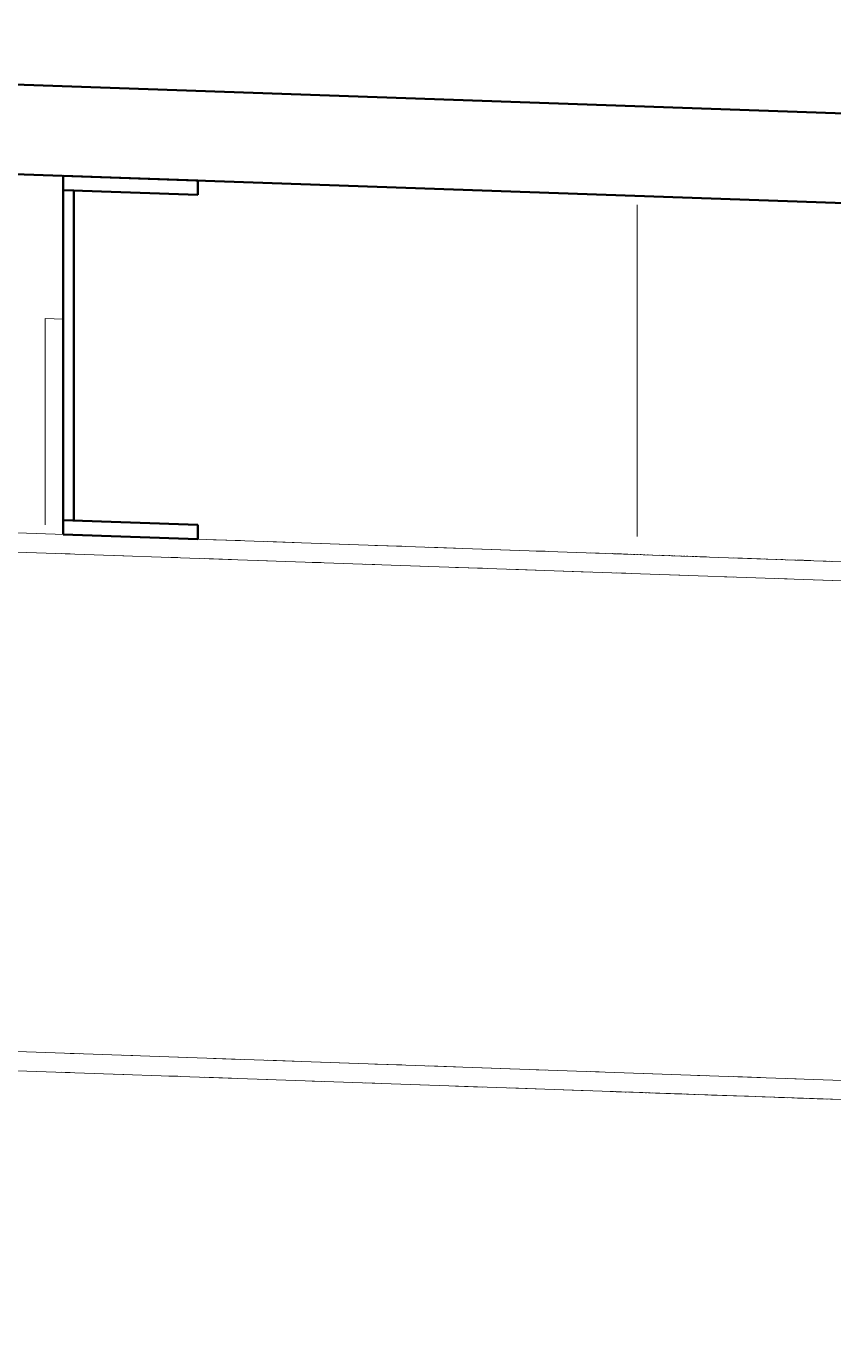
# Model space of a CAD drawing. Header units: metres. Extents: x 10 to 831, y 10 to 584.
# Drawn here: x 77.01 to 99.51, y 450.79 to 486.85 of the extents above; entities that cross this region are included whole.
import ezdxf

# ---------------------------------------------------------------- set-up
doc = ezdxf.new("R2010")
doc.units = ezdxf.units.M
doc.layers.add('CUT', color=7, linetype='Continuous', lineweight=50)
doc.layers.add('VIS', color=8, linetype='Continuous', lineweight=13)

msp = doc.modelspace()

# ---------------------------------------------------------------- linework, layer by layer
at = {"layer": 'CUT'}
for p, q in [((165, 482.127), (30, 486.852)), ((30, 484.352), (165, 479.627)), ((81.8, 482.539), (78.05, 482.67)), ((78.05, 482.67), (78.05, 482.27)), ((81.8, 482.139), (81.8, 482.539)), ((78.35, 482.26), (78.05, 482.27)), ((78.05, 482.27), (78.05, 473.07)), ((78.05, 482.27), (81.8, 482.139)), ((78.35, 473.06), (78.35, 482.26)), ((81.8, 472.939), (78.05, 473.07)), ((78.05, 473.07), (78.05, 472.67)), ((78.05, 473.07), (78.35, 473.06)), ((81.8, 472.538), (81.8, 472.939)), ((78.05, 472.67), (81.8, 472.538))]:
    msp.add_line(p, q, dxfattribs=at)
at = {"layer": 'VIS'}
for p, q in [((30, 486.852), (162.75, 482.206)), ((165, 482.127), (30, 486.852)), ((162.5, 482.214), (30, 486.852)), ((99.857, 484.406), (75.539, 485.258)), ((77.111, 485.203), (76.36, 485.229)), ((77.184, 485.201), (76.59, 485.221)), ((76.788, 485.214), (77.382, 485.193)), ((77.078, 485.204), (76.828, 485.213)), ((77.66, 485.183), (76.909, 485.21)), ((77.188, 485.2), (76.937, 485.209)), ((76.969, 485.208), (96.383, 484.529)), ((77.199, 485.2), (76.976, 485.207)), ((77.259, 485.197), (77.011, 485.207)), ((77.202, 485.2), (77.011, 485.207)), ((77.318, 485.196), (77.069, 485.204)), ((77.321, 485.196), (77.076, 485.204)), ((77.311, 485.196), (77.086, 485.203)), ((77.843, 485.177), (77.094, 485.203)), ((77.801, 485.178), (77.098, 485.203)), ((77.375, 485.193), (77.142, 485.202)), ((77.199, 485.2), (77.423, 485.192)), ((77.202, 485.2), (77.393, 485.193)), ((77.513, 485.189), (77.263, 485.197)), ((77.484, 485.19), (77.289, 485.197)), ((77.311, 485.196), (77.537, 485.188)), ((77.321, 485.196), (77.567, 485.187)), ((77.332, 485.195), (78.035, 485.171)), ((77.344, 485.195), (77.594, 485.186)), ((77.484, 485.19), (77.679, 485.183)), ((77.513, 485.189), (77.762, 485.18)), ((77.765, 485.18), (77.55, 485.188)), ((77.801, 485.178), (77.599, 485.186)), ((77.842, 485.178), (77.602, 485.185)), ((78.324, 485.161), (77.633, 485.184)), ((78.008, 485.172), (77.758, 485.18)), ((78.02, 485.171), (77.77, 485.18)), ((78.373, 485.159), (77.779, 485.18)), ((77.801, 485.178), (78.002, 485.172)), ((77.842, 485.178), (78.081, 485.169)), ((78.611, 485.15), (77.861, 485.176)), ((77.863, 485.176), (78.554, 485.153)), ((78.576, 485.151), (77.865, 485.176)), ((78.181, 485.166), (77.934, 485.174)), ((78.689, 485.148), (77.938, 485.174)), ((77.977, 485.173), (78.571, 485.151)), ((78.748, 485.145), (77.999, 485.172)), ((78.643, 485.149), (78.011, 485.172)), ((78.238, 485.163), (78.029, 485.171)), ((78.768, 485.145), (78.035, 485.171)), ((78.102, 485.168), (78.813, 485.144)), ((78.111, 485.168), (78.361, 485.159)), ((78.181, 485.166), (78.428, 485.157)), ((78.456, 485.156), (78.213, 485.164)), ((78.975, 485.137), (78.225, 485.164)), ((80.204, 485.094), (78.233, 485.163)), ((78.238, 485.163), (78.447, 485.156)), ((78.249, 485.163), (78.498, 485.154)), ((78.539, 485.153), (78.316, 485.161)), ((78.579, 485.151), (78.328, 485.16)), ((78.348, 485.159), (78.539, 485.153)), ((78.654, 485.149), (78.405, 485.158)), ((78.623, 485.15), (78.408, 485.158)), ((79.117, 485.133), (78.44, 485.156)), ((78.452, 485.156), (79.985, 485.102)), ((78.456, 485.156), (78.699, 485.148)), ((78.655, 485.149), (78.46, 485.155)), ((79.207, 485.13), (78.504, 485.154)), ((78.756, 485.145), (78.507, 485.154)), ((78.623, 485.15), (78.837, 485.142)), ((78.654, 485.149), (78.902, 485.14)), ((78.666, 485.149), (78.892, 485.141)), ((78.689, 485.148), (78.939, 485.139)), ((78.927, 485.139), (78.69, 485.148)), ((78.738, 485.146), (78.972, 485.137)), ((79.012, 485.136), (78.762, 485.145)), ((78.768, 485.145), (79.012, 485.136)), ((79.168, 485.131), (78.921, 485.139)), ((79.562, 485.117), (78.968, 485.138)), ((78.975, 485.137), (79.225, 485.129)), ((79.247, 485.128), (78.998, 485.137)), ((79.307, 485.126), (79.058, 485.135)), ((79.166, 485.131), (79.76, 485.11)), ((79.168, 485.131), (79.414, 485.123)), ((79.433, 485.121), (79.21, 485.13)), ((79.519, 485.119), (79.269, 485.128)), ((79.612, 485.115), (79.362, 485.124)), ((79.647, 485.114), (79.399, 485.123)), ((81.654, 485.044), (79.403, 485.123)), ((79.433, 485.121), (79.656, 485.114)), ((79.69, 485.113), (79.44, 485.121)), ((80.168, 485.096), (79.476, 485.12)), ((79.745, 485.111), (79.497, 485.12)), ((79.755, 485.111), (79.516, 485.119)), ((79.773, 485.11), (79.528, 485.119)), ((80.339, 485.09), (79.591, 485.116)), ((79.612, 485.115), (79.862, 485.106)), ((79.647, 485.114), (79.896, 485.106)), ((79.91, 485.105), (79.695, 485.113)), ((79.908, 485.105), (79.699, 485.113)), ((79.707, 485.112), (80.398, 485.088)), ((79.755, 485.111), (79.995, 485.102)), ((79.773, 485.11), (80.018, 485.101)), ((80.02, 485.101), (79.795, 485.109)), ((80.079, 485.099), (79.829, 485.107)), ((79.84, 485.107), (80.09, 485.099)), ((80.647, 485.079), (79.908, 485.105)), ((79.908, 485.105), (80.117, 485.097)), ((80.144, 485.096), (79.909, 485.105)), ((80.662, 485.079), (79.911, 485.105)), ((80.02, 485.101), (80.246, 485.093)), ((80.749, 485.076), (80.117, 485.097)), ((80.144, 485.096), (80.378, 485.088)), ((80.751, 485.076), (80.157, 485.096)), ((80.974, 485.067), (80.224, 485.094)), ((80.507, 485.084), (80.257, 485.093)), ((80.556, 485.082), (80.308, 485.091)), ((80.355, 485.089), (80.949, 485.068)), ((80.613, 485.08), (80.388, 485.088)), ((80.62, 485.08), (80.419, 485.087)), ((80.691, 485.077), (80.441, 485.087)), ((81.741, 485.041), (80.494, 485.085)), ((80.773, 485.075), (80.55, 485.082)), ((80.768, 485.075), (80.553, 485.082)), ((81.291, 485.057), (80.558, 485.082)), ((80.62, 485.08), (80.822, 485.073)), ((80.647, 485.079), (80.894, 485.071)), ((80.662, 485.079), (80.912, 485.07)), ((80.691, 485.077), (80.941, 485.069)), ((80.743, 485.076), (81.492, 485.049)), ((80.768, 485.075), (80.982, 485.067)), ((81.019, 485.066), (80.769, 485.075)), ((80.773, 485.075), (80.996, 485.067)), ((80.803, 485.074), (81.047, 485.065)), ((81.112, 485.063), (80.862, 485.072)), ((81.138, 485.062), (80.889, 485.071)), ((84.651, 484.939), (80.899, 485.071)), ((81.191, 485.06), (80.951, 485.068)), ((80.974, 485.067), (81.224, 485.059)), ((81.244, 485.058), (80.998, 485.067)), ((81.019, 485.066), (81.269, 485.058)), ((81.112, 485.063), (81.362, 485.054)), ((81.37, 485.054), (81.127, 485.062)), ((81.375, 485.053), (81.149, 485.062)), ((81.154, 485.062), (81.904, 485.035)), ((81.897, 485.035), (81.185, 485.06)), ((81.191, 485.06), (81.43, 485.052)), ((81.244, 485.058), (81.489, 485.049)), ((81.507, 485.049), (81.257, 485.058)), ((81.511, 485.049), (81.262, 485.058)), ((81.511, 485.049), (81.287, 485.057)), ((81.549, 485.048), (81.315, 485.055)), ((82.011, 485.032), (81.32, 485.055)), ((81.579, 485.046), (81.329, 485.055)), ((81.94, 485.034), (81.346, 485.054)), ((81.578, 485.046), (81.369, 485.054)), ((81.37, 485.054), (81.613, 485.046)), ((81.375, 485.053), (81.601, 485.046)), ((81.634, 485.044), (81.387, 485.053)), ((81.423, 485.052), (82.134, 485.027)), ((81.692, 485.043), (81.442, 485.052)), ((82.241, 485.024), (81.492, 485.049)), ((81.544, 485.048), (82.138, 485.027)), ((81.794, 485.039), (81.545, 485.048)), ((81.549, 485.048), (81.784, 485.04)), ((81.578, 485.046), (81.787, 485.039)), ((81.634, 485.044), (81.881, 485.036)), ((81.692, 485.043), (81.942, 485.034)), ((82.055, 485.03), (81.84, 485.038)), ((82.131, 485.027), (81.883, 485.036)), ((82.113, 485.028), (81.89, 485.035)), ((88.655, 484.799), (81.9, 485.035)), ((82.224, 485.024), (81.979, 485.033)), ((82.231, 485.024), (81.982, 485.033)), ((82.011, 485.032), (82.242, 485.024)), ((82.055, 485.03), (82.269, 485.023)), ((82.113, 485.028), (82.337, 485.02)), ((82.131, 485.027), (82.38, 485.019)), ((82.169, 485.026), (82.36, 485.019)), ((82.409, 485.018), (82.185, 485.026)), ((108.855, 484.092), (82.215, 485.024)), ((83.276, 484.987), (82.223, 485.024)), ((82.224, 485.024), (82.469, 485.015)), ((83.019, 484.996), (82.269, 485.023)), ((82.613, 485.01), (82.363, 485.019)), ((83.114, 484.993), (82.374, 485.019)), ((82.409, 485.018), (82.634, 485.01)), ((83.664, 484.974), (82.413, 485.018)), ((82.693, 485.007), (82.443, 485.016)), ((82.464, 485.015), (96.158, 484.536)), ((82.73, 485.006), (82.504, 485.014)), ((82.519, 485.014), (82.769, 485.005)), ((83.129, 484.992), (82.535, 485.013)), ((82.836, 485.002), (82.586, 485.011)), ((82.693, 485.007), (82.943, 484.999)), ((82.913, 485), (82.698, 485.007)), ((82.955, 484.999), (82.721, 485.006)), ((83.472, 484.98), (82.723, 485.006)), ((82.73, 485.006), (82.955, 484.999)), ((82.733, 485.006), (83.328, 484.986)), ((83.104, 484.993), (82.865, 485.001)), ((83.125, 484.992), (82.877, 485.001)), ((83.109, 484.993), (82.92, 485)), ((83.178, 484.99), (82.942, 484.999)), ((82.955, 484.999), (83.189, 484.99)), ((83.248, 484.988), (83.039, 484.995)), ((83.104, 484.993), (83.344, 484.985)), ((83.114, 484.993), (83.361, 484.984)), ((83.315, 484.986), (83.124, 484.992)), ((83.125, 484.992), (83.373, 484.984)), ((83.855, 484.967), (83.164, 484.991)), ((83.454, 484.981), (83.23, 484.988)), ((83.44, 484.981), (83.238, 484.988)), ((83.248, 484.988), (83.457, 484.981)), ((83.307, 484.986), (83.532, 484.978)), ((83.315, 484.986), (83.506, 484.979)), ((83.44, 484.981), (83.641, 484.975)), ((83.694, 484.972), (83.444, 484.981)), ((83.695, 484.972), (83.45, 484.981)), ((83.472, 484.98), (83.722, 484.971)), ((84.236, 484.953), (83.488, 484.979)), ((83.783, 484.97), (83.535, 484.978)), ((84.361, 484.949), (83.658, 484.974)), ((83.664, 484.974), (83.915, 484.965)), ((83.694, 484.972), (83.944, 484.964)), ((83.695, 484.972), (83.94, 484.964)), ((84.318, 484.951), (83.724, 484.971)), ((83.737, 484.971), (83.986, 484.962)), ((84.011, 484.962), (83.761, 484.97)), ((84.518, 484.944), (83.768, 484.97)), ((84.101, 484.958), (83.854, 484.967)), ((83.855, 484.967), (84.085, 484.959)), ((84.084, 484.959), (83.858, 484.966)), ((84.114, 484.958), (83.864, 484.966)), ((83.892, 484.966), (84.126, 484.957)), ((83.922, 484.965), (84.517, 484.944)), ((85.46, 484.911), (83.927, 484.965)), ((84.2, 484.955), (83.985, 484.962)), ((84.245, 484.953), (83.995, 484.962)), ((84.018, 484.961), (84.268, 484.952)), ((84.284, 484.952), (84.041, 484.961)), ((84.238, 484.953), (84.05, 484.96)), ((84.084, 484.959), (84.31, 484.951)), ((84.101, 484.958), (84.347, 484.95)), ((84.357, 484.949), (84.124, 484.957)), ((84.347, 484.95), (84.124, 484.957)), ((84.146, 484.957), (85.241, 484.918)), ((84.151, 484.957), (84.902, 484.93)), ((84.2, 484.955), (84.414, 484.947)), ((86.248, 484.883), (84.205, 484.954)), ((84.461, 484.945), (84.27, 484.952)), ((84.284, 484.952), (84.526, 484.944)), ((84.54, 484.943), (84.301, 484.951)), ((85.383, 484.913), (84.329, 484.95)), ((84.347, 484.95), (84.57, 484.942)), ((84.615, 484.94), (84.367, 484.949)), ((85.118, 484.923), (84.385, 484.948)), ((84.675, 484.938), (84.43, 484.947)), ((84.695, 484.938), (84.445, 484.946)), ((84.461, 484.945), (84.652, 484.939)), ((84.735, 484.936), (84.486, 484.945)), ((85.692, 484.903), (84.506, 484.944)), ((84.54, 484.943), (84.779, 484.935)), ((84.675, 484.938), (84.92, 484.93)), ((84.695, 484.938), (84.945, 484.928)), ((84.918, 484.93), (84.709, 484.937)), ((84.743, 484.936), (85.456, 484.911)), ((85.006, 484.927), (84.756, 484.936)), ((85.08, 484.924), (84.83, 484.933)), ((84.833, 484.933), (85.082, 484.924)), ((85.087, 484.923), (84.841, 484.933)), ((87.158, 484.851), (84.907, 484.93)), ((85.507, 484.909), (84.913, 484.93)), ((84.918, 484.93), (85.127, 484.923)), ((85.699, 484.903), (85.007, 484.927)), ((85.766, 484.9), (85.063, 484.924)), ((85.332, 484.915), (85.082, 484.924)), ((85.087, 484.923), (85.827, 484.898)), ((85.111, 484.923), (85.706, 484.902)), ((85.118, 484.923), (85.362, 484.914)), ((85.367, 484.914), (85.179, 484.921)), ((86.454, 484.876), (85.205, 484.919)), ((85.439, 484.911), (85.213, 484.919)), ((85.971, 484.893), (85.221, 484.919)), ((85.472, 484.91), (85.222, 484.919)), ((85.51, 484.909), (85.26, 484.918)), ((86.018, 484.891), (85.268, 484.918)), ((85.298, 484.917), (85.532, 484.908)), ((85.609, 484.905), (85.361, 484.914)), ((85.614, 484.905), (85.364, 484.914)), ((86.166, 484.886), (85.416, 484.912)), ((85.607, 484.905), (85.416, 484.912)), ((85.439, 484.911), (85.664, 484.904)), ((85.696, 484.903), (85.446, 484.911)), ((85.687, 484.903), (85.464, 484.911)), ((85.518, 484.909), (85.768, 484.9)), ((85.607, 484.905), (85.798, 484.899)), ((85.609, 484.905), (85.857, 484.897)), ((85.687, 484.903), (85.911, 484.895)), ((85.699, 484.903), (85.929, 484.894)), ((86.005, 484.891), (85.755, 484.9)), ((85.794, 484.899), (86.475, 484.875)), ((86.146, 484.887), (85.901, 484.895)), ((86.179, 484.885), (85.934, 484.894)), ((85.971, 484.893), (86.221, 484.884)), ((87.229, 484.849), (85.982, 484.892)), ((86.219, 484.884), (85.986, 484.892)), ((86.27, 484.883), (86.021, 484.891)), ((86.259, 484.883), (86.058, 484.889)), ((86.696, 484.868), (86.102, 484.888)), ((86.345, 484.88), (86.13, 484.887)), ((86.146, 484.887), (86.391, 484.878)), ((86.166, 484.886), (86.417, 484.877)), ((86.454, 484.876), (86.214, 484.884)), ((86.232, 484.884), (86.481, 484.875)), ((86.259, 484.883), (86.46, 484.875)), ((86.51, 484.874), (86.26, 484.883)), ((86.3, 484.881), (86.895, 484.861)), ((86.567, 484.872), (86.321, 484.88)), ((86.58, 484.871), (86.33, 484.88)), ((86.345, 484.88), (86.559, 484.872)), ((87.099, 484.853), (86.354, 484.88)), ((87.115, 484.852), (86.365, 484.879)), ((86.588, 484.871), (86.379, 484.879)), ((86.697, 484.868), (86.447, 484.876)), ((86.454, 484.876), (86.693, 484.868)), ((86.703, 484.867), (86.469, 484.875)), ((86.753, 484.865), (86.562, 484.872)), ((86.567, 484.872), (86.814, 484.863)), ((86.793, 484.864), (86.567, 484.872)), ((86.588, 484.871), (86.797, 484.864)), ((86.615, 484.87), (86.865, 484.861)), ((86.653, 484.869), (88.905, 484.79)), ((86.658, 484.869), (87.409, 484.843)), ((86.703, 484.867), (86.938, 484.859)), ((86.753, 484.865), (86.944, 484.858)), ((86.793, 484.864), (87.019, 484.856)), ((87.027, 484.856), (86.804, 484.863)), ((87.542, 484.838), (86.851, 484.862)), ((87.489, 484.839), (86.857, 484.861)), ((87.127, 484.852), (86.881, 484.861)), ((87.202, 484.85), (86.954, 484.858)), ((87.197, 484.85), (86.955, 484.858)), ((87.027, 484.856), (87.251, 484.848)), ((87.97, 484.823), (87.22, 484.849)), ((87.518, 484.838), (87.268, 484.847)), ((87.885, 484.826), (87.291, 484.846)), ((87.554, 484.837), (87.307, 484.846)), ((87.698, 484.832), (87.448, 484.841)), ((87.729, 484.831), (87.479, 484.84)), ((87.489, 484.839), (88.084, 484.819)), ((87.542, 484.838), (87.773, 484.83)), ((87.554, 484.837), (87.801, 484.829)), ((88.327, 484.81), (87.579, 484.837)), ((87.899, 484.826), (87.708, 484.832)), ((88.01, 484.822), (87.76, 484.83)), ((89.013, 484.787), (87.827, 484.828)), ((87.828, 484.828), (88.078, 484.819)), ((88.081, 484.819), (87.83, 484.827)), ((88.093, 484.818), (87.844, 484.827)), ((88.616, 484.8), (87.865, 484.827)), ((88.109, 484.818), (87.875, 484.826)), ((87.899, 484.826), (88.09, 484.818)), ((89.169, 484.781), (87.918, 484.825)), ((88.148, 484.817), (87.922, 484.825)), ((87.97, 484.823), (88.22, 484.814)), ((88.258, 484.812), (88.049, 484.82)), ((88.064, 484.82), (88.776, 484.795)), ((88.109, 484.818), (88.343, 484.809)), ((88.115, 484.817), (88.366, 484.809)), ((88.367, 484.809), (88.128, 484.817)), ((88.368, 484.809), (88.144, 484.817)), ((88.148, 484.817), (88.374, 484.808)), ((88.505, 484.804), (88.255, 484.813)), ((88.49, 484.804), (88.275, 484.812)), ((88.597, 484.801), (88.352, 484.809)), ((88.699, 484.798), (88.449, 484.806)), ((89.074, 484.784), (88.48, 484.805)), ((88.49, 484.804), (88.705, 484.797)), ((88.757, 484.796), (88.508, 484.804)), ((88.597, 484.801), (88.842, 484.793)), ((88.678, 484.798), (89.273, 484.777)), ((89.386, 484.773), (88.694, 484.798)), ((89.017, 484.786), (88.767, 484.795)), ((89.034, 484.786), (88.787, 484.794)), ((89.086, 484.784), (88.838, 484.793)), ((89.046, 484.785), (88.855, 484.792)), ((89.079, 484.784), (88.877, 484.791)), ((89.595, 484.766), (88.963, 484.788)), ((89.724, 484.762), (88.976, 484.788)), ((89.034, 484.786), (89.281, 484.777)), ((89.261, 484.778), (89.038, 484.786)), ((89.046, 484.785), (89.237, 484.779)), ((89.086, 484.784), (89.335, 484.775)), ((89.169, 484.781), (89.419, 484.772)), ((91.153, 484.712), (89.183, 484.781)), ((89.225, 484.779), (89.474, 484.77)), ((89.504, 484.769), (89.254, 484.778)), ((89.261, 484.778), (89.485, 484.77)), ((89.502, 484.769), (89.277, 484.777)), ((89.515, 484.769), (89.28, 484.777)), ((89.578, 484.767), (89.333, 484.775)), ((90.116, 484.748), (89.366, 484.774)), ((89.386, 484.773), (89.616, 484.765)), ((89.402, 484.773), (90.934, 484.719)), ((89.688, 484.762), (89.439, 484.772)), ((89.7, 484.762), (89.45, 484.771)), ((89.733, 484.761), (89.484, 484.77)), ((89.502, 484.769), (89.728, 484.762)), ((89.515, 484.769), (89.749, 484.76)), ((89.803, 484.759), (89.563, 484.767)), ((89.616, 484.765), (89.866, 484.756)), ((90.264, 484.742), (89.669, 484.764)), ((90.469, 484.736), (89.719, 484.762)), ((89.928, 484.755), (89.719, 484.762)), ((90.021, 484.751), (89.774, 484.76)), ((89.803, 484.759), (90.042, 484.75)), ((89.867, 484.756), (90.462, 484.736)), ((90.111, 484.748), (89.868, 484.756)), ((89.928, 484.755), (90.136, 484.747)), ((90.223, 484.744), (89.974, 484.752)), ((90.192, 484.745), (90.001, 484.751)), ((90.021, 484.751), (90.267, 484.742)), ((90.824, 484.723), (90.075, 484.749)), ((90.192, 484.745), (90.383, 484.739)), ((90.92, 484.72), (90.217, 484.744)), ((90.509, 484.734), (90.259, 484.742)), ((90.517, 484.734), (90.267, 484.742)), ((90.324, 484.74), (90.574, 484.731)), ((90.577, 484.731), (90.328, 484.74)), ((90.601, 484.731), (90.378, 484.739)), ((92.662, 484.659), (90.411, 484.738)), ((90.635, 484.73), (90.421, 484.737)), ((90.701, 484.727), (90.451, 484.736)), ((90.452, 484.736), (91.154, 484.712)), ((90.469, 484.736), (90.718, 484.726)), ((90.746, 484.726), (90.497, 484.735)), ((90.517, 484.734), (90.767, 484.725)), ((91.229, 484.708), (90.538, 484.733)), ((90.601, 484.731), (90.825, 484.723)), ((90.857, 484.722), (90.631, 484.73)), ((90.635, 484.73), (90.85, 484.722)), ((91.468, 484.701), (90.735, 484.726)), ((91.501, 484.699), (90.761, 484.725)), ((91.049, 484.715), (90.804, 484.724)), ((91.066, 484.714), (90.822, 484.723)), ((90.857, 484.722), (91.083, 484.714)), ((91.453, 484.701), (90.858, 484.721)), ((91.617, 484.695), (90.867, 484.721)), ((91.671, 484.694), (90.92, 484.72)), ((90.935, 484.719), (91.185, 484.711)), ((91.049, 484.715), (91.294, 484.707)), ((91.056, 484.715), (91.651, 484.694)), ((92.123, 484.678), (91.07, 484.714)), ((91.117, 484.712), (91.367, 484.704)), ((91.338, 484.705), (91.147, 484.712)), ((92.334, 484.67), (91.148, 484.712)), ((91.229, 484.708), (91.46, 484.701)), ((91.238, 484.708), (91.477, 484.7)), ((91.57, 484.697), (91.322, 484.706)), ((91.338, 484.705), (91.529, 484.698)), ((91.385, 484.703), (92.097, 484.678)), ((91.598, 484.696), (91.389, 484.703)), ((92.703, 484.657), (91.452, 484.701)), ((91.468, 484.701), (91.712, 484.692)), ((92.717, 484.656), (91.47, 484.701)), ((91.716, 484.692), (91.477, 484.7)), ((91.501, 484.699), (91.747, 484.691)), ((91.57, 484.697), (91.819, 484.688)), ((92.326, 484.671), (91.623, 484.695)), ((165, 479.627), (30, 484.352)), ((30, 484.352), (165, 479.627)), ((30, 484.352), (165, 479.627)), ((91.898, 484.686), (91.697, 484.692)), ((91.942, 484.684), (91.718, 484.692)), ((91.72, 484.692), (91.969, 484.683)), ((92.516, 484.663), (91.767, 484.69)), ((92.029, 484.68), (91.784, 484.69)), ((91.857, 484.687), (92.092, 484.678)), ((91.942, 484.684), (92.165, 484.676)), ((92.211, 484.674), (91.986, 484.683)), ((92.017, 484.681), (92.267, 484.673)), ((92.642, 484.659), (92.047, 484.68)), ((92.162, 484.676), (92.913, 484.65)), ((92.211, 484.674), (92.438, 484.667)), ((92.967, 484.648), (92.218, 484.674)), ((92.487, 484.664), (92.241, 484.673)), ((92.245, 484.673), (92.84, 484.653)), ((92.484, 484.665), (92.293, 484.672)), ((93.061, 484.644), (92.316, 484.671)), ((93.118, 484.642), (92.367, 484.669)), ((93.073, 484.644), (92.382, 484.668)), ((92.484, 484.665), (92.675, 484.658)), ((92.487, 484.664), (92.734, 484.656)), ((92.704, 484.657), (92.502, 484.664)), ((92.564, 484.662), (92.812, 484.654)), ((92.78, 484.654), (92.566, 484.662)), ((93.32, 484.635), (92.571, 484.661)), ((92.617, 484.66), (92.868, 484.651)), ((93.003, 484.646), (92.753, 484.655)), ((93.008, 484.646), (92.758, 484.655)), ((92.78, 484.654), (92.995, 484.647)), ((93.025, 484.646), (92.782, 484.654)), ((92.821, 484.653), (93.07, 484.644)), ((93.082, 484.644), (92.832, 484.653)), ((93.152, 484.641), (92.913, 484.65)), ((92.967, 484.648), (93.217, 484.639)), ((93.217, 484.639), (92.967, 484.648)), ((93.202, 484.639), (92.969, 484.648)), ((93.233, 484.639), (92.984, 484.647)), ((93.263, 484.638), (93.029, 484.646)), ((93.282, 484.637), (93.058, 484.644)), ((93.268, 484.638), (93.059, 484.644)), ((93.073, 484.644), (93.304, 484.636)), ((93.152, 484.641), (93.391, 484.633)), ((94.229, 484.603), (93.176, 484.64)), ((93.204, 484.639), (93.454, 484.631)), ((93.967, 484.613), (93.227, 484.639)), ((93.831, 484.618), (93.236, 484.639)), ((93.5, 484.63), (93.255, 484.638)), ((93.263, 484.638), (93.497, 484.63)), ((94.016, 484.611), (93.266, 484.638)), ((93.566, 484.627), (93.34, 484.635)), ((97.16, 484.501), (93.408, 484.633)), ((93.434, 484.632), (94.029, 484.611)), ((93.5, 484.63), (93.745, 484.62)), ((93.516, 484.629), (93.766, 484.62)), ((93.566, 484.627), (93.792, 484.619)), ((94.003, 484.611), (93.753, 484.62)), ((94.054, 484.61), (93.806, 484.619)), ((94.618, 484.59), (93.868, 484.616)), ((100.663, 484.379), (93.908, 484.615)), ((94.673, 484.588), (93.923, 484.615)), ((94.175, 484.606), (93.952, 484.613)), ((94.205, 484.605), (93.954, 484.613)), ((93.967, 484.613), (94.214, 484.605)), ((94.118, 484.607), (94.368, 484.599)), ((94.175, 484.606), (94.399, 484.598)), ((94.205, 484.605), (94.455, 484.596)), ((94.917, 484.579), (94.225, 484.604)), ((94.48, 484.595), (94.235, 484.603)), ((94.508, 484.594), (94.258, 484.602)), ((94.582, 484.591), (94.332, 484.6)), ((94.659, 484.589), (94.411, 484.598)), ((95.02, 484.576), (94.425, 484.597)), ((94.669, 484.589), (94.434, 484.596)), ((95.212, 484.57), (94.464, 484.596)), ((94.469, 484.596), (95.146, 484.572)), ((94.779, 484.585), (94.591, 484.591)), ((94.623, 484.59), (95.218, 484.569)), ((94.669, 484.589), (94.903, 484.58)), ((94.673, 484.588), (94.923, 484.579)), ((94.921, 484.579), (94.695, 484.587)), ((94.706, 484.587), (95.418, 484.562)), ((94.954, 484.579), (94.707, 484.587)), ((94.925, 484.579), (94.711, 484.587)), ((94.713, 484.587), (94.963, 484.578)), ((94.966, 484.578), (94.716, 484.587)), ((94.938, 484.579), (94.729, 484.586)), ((95.516, 484.558), (94.766, 484.585)), ((95.048, 484.575), (94.8, 484.584)), ((95.066, 484.575), (94.826, 484.583)), ((95.971, 484.543), (94.876, 484.581)), ((94.917, 484.579), (95.147, 484.572)), ((94.925, 484.579), (95.14, 484.572)), ((95.655, 484.554), (94.943, 484.579)), ((94.954, 484.579), (95.201, 484.57)), ((95.206, 484.57), (94.955, 484.579)), ((95.222, 484.569), (94.974, 484.577)), ((95.016, 484.576), (95.266, 484.567)), ((95.048, 484.575), (95.296, 484.567)), ((95.095, 484.573), (96.19, 484.535)), ((96.448, 484.526), (95.199, 484.57)), ((95.206, 484.57), (95.456, 484.561)), ((95.433, 484.562), (95.208, 484.57)), ((95.508, 484.559), (95.258, 484.567)), ((95.516, 484.558), (95.292, 484.567)), ((95.523, 484.558), (95.322, 484.565)), ((96.119, 484.538), (95.369, 484.564)), ((96.21, 484.534), (95.462, 484.56)), ((95.516, 484.558), (95.739, 484.551)), ((95.523, 484.558), (95.724, 484.552)), ((97.145, 484.502), (95.556, 484.558)), ((95.816, 484.548), (95.567, 484.557)), ((96.275, 484.532), (95.598, 484.556)), ((96.209, 484.534), (95.614, 484.555)), ((95.619, 484.555), (95.869, 484.546)), ((95.941, 484.544), (95.694, 484.553)), ((95.939, 484.544), (95.696, 484.553)), ((96.335, 484.53), (95.703, 484.552)), ((95.951, 484.543), (95.706, 484.552)), ((95.909, 484.545), (95.72, 484.552)), ((96.538, 484.523), (95.793, 484.549)), ((95.812, 484.548), (96.407, 484.528)), ((96.082, 484.539), (95.832, 484.548)), ((96.074, 484.539), (95.84, 484.548)), ((95.951, 484.543), (96.196, 484.535)), ((96.207, 484.534), (95.956, 484.543)), ((96.76, 484.515), (96.069, 484.539)), ((96.074, 484.539), (96.308, 484.531)), ((96.331, 484.53), (96.106, 484.538)), ((96.207, 484.534), (96.457, 484.526)), ((96.466, 484.525), (96.217, 484.534)), ((96.501, 484.524), (96.262, 484.533)), ((96.275, 484.532), (96.501, 484.524)), ((96.607, 484.52), (96.399, 484.528)), ((98.667, 484.449), (96.415, 484.527)), ((97.175, 484.5), (96.425, 484.527)), ((96.501, 484.524), (96.74, 484.516)), ((97.329, 484.495), (96.596, 484.521)), ((96.856, 484.512), (96.632, 484.519)), ((96.932, 484.509), (96.687, 484.518)), ((96.691, 484.518), (97.372, 484.494)), ((97.465, 484.49), (96.715, 484.517)), ((97.007, 484.506), (96.757, 484.515)), ((96.76, 484.515), (96.991, 484.507)), ((97.015, 484.506), (96.766, 484.515)), ((97.48, 484.49), (96.777, 484.514)), ((97.398, 484.493), (96.803, 484.514)), ((96.856, 484.512), (97.079, 484.504)), ((97.07, 484.505), (96.856, 484.512)), ((97.119, 484.503), (96.869, 484.511)), ((97.63, 484.485), (96.952, 484.509)), ((97.208, 484.5), (96.957, 484.508)), ((98.205, 484.464), (96.958, 484.508)), ((96.996, 484.507), (97.61, 484.486)), ((97.001, 484.506), (97.2, 484.5)), ((97.229, 484.498), (97.005, 484.506)), ((97.011, 484.506), (97.714, 484.482)), ((97.07, 484.505), (97.285, 484.497)), ((97.16, 484.501), (97.41, 484.493)), ((97.421, 484.492), (97.174, 484.5)), ((97.178, 484.5), (97.855, 484.477)), ((97.208, 484.5), (97.458, 484.49)), ((97.208, 484.5), (97.457, 484.49)), ((97.502, 484.489), (97.252, 484.498)), ((97.45, 484.491), (97.259, 484.497)), ((97.532, 484.488), (97.283, 484.497)), ((97.421, 484.492), (97.667, 484.484)), ((97.709, 484.482), (97.46, 484.49)), ((97.465, 484.49), (97.715, 484.481)), ((97.666, 484.484), (98.917, 484.44)), ((98.007, 484.471), (97.757, 484.48)), ((98.442, 484.457), (97.81, 484.478)), ((98.604, 484.45), (97.913, 484.475)), ((98.209, 484.464), (97.958, 484.473)), ((98.196, 484.465), (97.973, 484.472)), ((98.19, 484.465), (97.992, 484.472)), ((98.812, 484.443), (98.063, 484.47)), ((98.343, 484.46), (98.141, 484.467)), ((98.402, 484.457), (98.157, 484.466)), ((98.407, 484.457), (98.161, 484.466)), ((98.415, 484.457), (98.175, 484.466)), ((98.885, 484.441), (98.183, 484.466)), ((98.19, 484.465), (98.389, 484.458)), ((98.209, 484.464), (98.459, 484.456)), ((98.502, 484.454), (98.252, 484.463)), ((98.976, 484.438), (98.264, 484.462)), ((98.515, 484.453), (98.265, 484.462)), ((98.525, 484.453), (98.277, 484.462)), ((98.984, 484.438), (98.307, 484.461)), ((98.342, 484.46), (98.544, 484.452)), ((98.62, 484.45), (98.37, 484.459)), ((98.402, 484.457), (98.648, 484.449)), ((98.597, 484.451), (98.406, 484.457)), ((98.407, 484.457), (98.654, 484.449)), ((98.417, 484.457), (98.651, 484.449)), ((98.705, 484.447), (98.455, 484.456)), ((98.501, 484.454), (98.738, 484.446)), ((98.525, 484.453), (98.774, 484.444)), ((98.533, 484.453), (99.21, 484.43)), ((98.597, 484.451), (98.788, 484.444)), ((98.604, 484.45), (98.835, 484.442)), ((98.853, 484.442), (98.61, 484.45)), ((98.662, 484.449), (100.913, 484.37)), ((99.089, 484.433), (98.866, 484.442)), ((99.21, 484.43), (98.959, 484.438)), ((99.215, 484.429), (99.001, 484.436)), ((99.089, 484.433), (99.313, 484.426)), ((99.383, 484.423), (99.138, 484.432)), ((99.379, 484.423), (99.181, 484.43)), ((99.963, 484.403), (99.214, 484.43)), ((99.215, 484.429), (99.43, 484.422)), ((99.507, 484.419), (99.257, 484.428)), ((99.379, 484.423), (99.578, 484.416)), ((100.178, 484.396), (99.427, 484.422)), ((54.05, 483.51), (90.3, 482.241)), ((90.05, 482.25), (55.3, 483.466)), ((71.643, 482.894), (79.898, 482.606)), ((77.138, 482.702), (74.729, 482.786)), ((74.948, 482.779), (77.357, 482.694)), ((76.059, 482.74), (77.295, 482.697)), ((76.395, 482.728), (77.098, 482.703)), ((76.61, 482.721), (77.361, 482.694)), ((77.111, 482.703), (76.86, 482.712)), ((77.242, 482.698), (76.994, 482.707)), ((77.074, 482.704), (77.79, 482.679)), ((77.143, 482.702), (77.393, 482.693)), ((77.863, 482.677), (77.172, 482.701)), ((77.433, 482.692), (77.187, 482.7)), ((77.242, 482.698), (77.985, 482.673)), ((77.26, 482.697), (79.006, 482.637)), ((77.551, 482.688), (77.313, 482.696)), ((77.581, 482.687), (77.382, 482.694)), ((77.402, 482.692), (78.093, 482.668)), ((77.66, 482.683), (77.412, 482.692)), ((77.433, 482.692), (77.678, 482.683)), ((77.711, 482.682), (77.499, 482.689)), ((77.724, 482.681), (77.511, 482.689)), ((77.513, 482.689), (77.762, 482.68)), ((77.52, 482.688), (78.27, 482.663)), ((77.534, 482.688), (77.78, 482.68)), ((77.763, 482.68), (77.537, 482.688)), ((77.581, 482.687), (77.779, 482.68)), ((77.66, 482.683), (77.909, 482.675)), ((77.763, 482.68), (77.989, 482.672)), ((78.02, 482.671), (77.77, 482.68)), ((77.801, 482.678), (78.504, 482.654)), ((77.874, 482.676), (79.091, 482.633)), ((77.96, 482.673), (78.707, 482.647)), ((78.209, 482.664), (77.967, 482.673)), ((78.27, 482.663), (78.035, 482.671)), ((78.05, 482.67), (78.05, 482.67)), ((81.8, 482.539), (78.05, 482.67)), ((78.05, 482.27), (78.05, 482.67)), ((78.843, 482.642), (78.102, 482.668)), ((78.111, 482.668), (78.361, 482.659)), ((78.848, 482.642), (78.117, 482.668)), ((78.144, 482.667), (78.394, 482.658)), ((78.16, 482.666), (78.41, 482.658)), ((79.201, 482.63), (78.187, 482.665)), ((78.458, 482.655), (78.209, 482.664)), ((78.209, 482.664), (78.45, 482.656)), ((78.254, 482.663), (78.502, 482.654)), ((78.349, 482.659), (79.584, 482.616)), ((78.39, 482.658), (79.404, 482.623)), ((78.414, 482.657), (78.659, 482.649)), ((78.454, 482.656), (78.69, 482.647)), ((78.756, 482.646), (78.507, 482.654)), ((78.77, 482.645), (78.571, 482.651)), ((78.578, 482.651), (78.828, 482.643)), ((78.654, 482.649), (78.902, 482.64)), ((78.77, 482.645), (78.968, 482.638)), ((79.888, 482.606), (78.839, 482.642)), ((79.117, 482.633), (78.892, 482.64)), ((80.153, 482.596), (78.902, 482.64)), ((79.207, 482.63), (78.972, 482.638)), ((78.984, 482.638), (79.7, 482.612)), ((79.246, 482.628), (79.015, 482.636)), ((79.049, 482.635), (80.098, 482.599)), ((79.079, 482.634), (79.329, 482.625)), ((79.117, 482.633), (79.343, 482.625)), ((79.144, 482.632), (79.395, 482.623)), ((79.152, 482.632), (81.904, 482.535)), ((79.159, 482.631), (79.409, 482.623)), ((79.207, 482.63), (79.441, 482.621)), ((79.461, 482.62), (79.222, 482.629)), ((79.246, 482.628), (79.938, 482.604)), ((79.256, 482.628), (79.501, 482.619)), ((79.519, 482.619), (79.269, 482.627)), ((79.657, 482.613), (79.389, 482.623)), ((79.658, 482.613), (79.416, 482.622)), ((79.519, 482.619), (79.769, 482.61)), ((79.612, 482.615), (79.862, 482.606)), ((79.658, 482.613), (80.382, 482.589)), ((79.959, 482.603), (79.76, 482.61)), ((79.804, 482.608), (80.053, 482.6)), ((80.144, 482.596), (79.896, 482.606)), ((79.952, 482.603), (80.698, 482.577)), ((79.959, 482.603), (80.157, 482.596)), ((82.832, 482.502), (79.985, 482.602)), ((79.998, 482.602), (80.244, 482.593)), ((80.012, 482.601), (80.262, 482.593)), ((80.042, 482.601), (82.792, 482.504)), ((80.078, 482.599), (80.328, 482.591)), ((80.144, 482.596), (80.393, 482.588)), ((80.45, 482.586), (80.2, 482.594)), ((80.204, 482.594), (83.051, 482.495)), ((80.472, 482.585), (80.246, 482.593)), ((80.314, 482.591), (80.558, 482.582)), ((80.612, 482.581), (80.378, 482.589)), ((80.709, 482.577), (80.461, 482.586)), ((80.472, 482.585), (80.698, 482.577)), ((80.579, 482.582), (80.829, 482.572)), ((80.612, 482.581), (80.847, 482.572)), ((80.867, 482.572), (80.622, 482.58)), ((80.709, 482.577), (81.452, 482.551)), ((80.739, 482.576), (80.988, 482.567)), ((81.089, 482.563), (80.859, 482.572)), ((80.867, 482.572), (81.113, 482.563)), ((81.138, 482.562), (80.889, 482.571)), ((80.943, 482.568), (81.193, 482.56)), ((81.148, 482.562), (80.949, 482.568)), ((81.019, 482.566), (81.269, 482.558)), ((81.807, 482.538), (81.066, 482.565)), ((81.089, 482.563), (81.781, 482.539)), ((81.112, 482.563), (81.362, 482.554)), ((81.371, 482.554), (81.132, 482.562)), ((81.138, 482.562), (81.386, 482.553)), ((81.148, 482.562), (81.346, 482.554)), ((81.283, 482.557), (82.5, 482.514)), ((83.042, 482.495), (81.292, 482.557)), ((81.313, 482.556), (82.054, 482.53)), ((81.371, 482.554), (81.609, 482.545)), ((81.59, 482.546), (81.832, 482.538)), ((81.827, 482.538), (81.601, 482.545)), ((82.018, 482.531), (81.784, 482.539)), ((81.8, 482.539), (81.8, 482.539)), ((81.8, 482.139), (81.8, 482.539)), ((81.827, 482.538), (82.052, 482.53)), ((82.852, 482.502), (81.838, 482.538)), ((81.849, 482.537), (82.094, 482.529)), ((81.943, 482.534), (82.69, 482.507)), ((81.994, 482.532), (82.736, 482.506)), ((82.257, 482.523), (82.013, 482.532)), ((82.018, 482.531), (82.252, 482.523)), ((78.05, 482.27), (78.05, 482.47)), ((78.05, 482.27), (78.05, 482.27)), ((78.05, 482.27), (81.8, 482.139)), ((78.35, 482.26), (78.05, 482.27)), ((78.05, 478.692), (78.05, 482.27)), ((78.05, 482.27), (78.05, 482.27)), ((78.35, 482.26), (78.05, 482.27)), ((78.05, 473.07), (78.05, 482.27)), ((81.8, 482.139), (78.05, 482.27)), ((78.35, 482.26), (78.35, 482.26)), ((78.35, 473.06), (78.35, 482.26)), ((78.35, 473.06), (78.35, 482.26)), ((81.8, 482.139), (81.8, 482.339)), ((82.041, 482.531), (83.055, 482.495)), ((82.079, 482.529), (82.329, 482.52)), ((82.131, 482.527), (82.877, 482.501)), ((82.337, 482.52), (82.138, 482.527)), ((82.161, 482.526), (82.411, 482.518)), ((82.441, 482.517), (82.192, 482.525)), ((82.337, 482.52), (82.535, 482.513)), ((82.628, 482.51), (82.38, 482.519)), ((82.462, 482.515), (82.708, 482.507)), ((82.511, 482.514), (82.761, 482.505)), ((82.519, 482.514), (83.268, 482.488)), ((82.613, 482.51), (82.863, 482.501)), ((82.933, 482.499), (82.703, 482.507)), ((82.706, 482.507), (82.942, 482.499)), ((82.748, 482.505), (84.494, 482.444)), ((83.019, 482.496), (82.769, 482.505)), ((83.039, 482.495), (82.798, 482.504)), ((83.006, 482.497), (82.816, 482.503)), ((82.933, 482.499), (83.624, 482.475)), ((82.955, 482.498), (83.658, 482.474)), ((83.181, 482.49), (82.955, 482.498)), ((83.218, 482.489), (83.006, 482.497)), ((83.006, 482.497), (83.196, 482.49)), ((83.039, 482.495), (83.281, 482.487)), ((83.281, 482.487), (83.042, 482.495)), ((83.151, 482.491), (91.407, 482.202)), ((83.181, 482.49), (83.407, 482.483)), ((83.424, 482.482), (83.189, 482.49)), ((83.225, 482.489), (83.474, 482.48)), ((83.281, 482.487), (83.519, 482.478)), ((83.526, 482.478), (83.328, 482.486)), ((83.622, 482.475), (83.373, 482.484)), ((85.652, 482.404), (83.401, 482.483)), ((84.245, 482.453), (83.496, 482.48)), ((83.526, 482.478), (83.724, 482.471)), ((83.579, 482.476), (83.829, 482.467)), ((83.58, 482.476), (83.83, 482.467)), ((83.622, 482.475), (83.87, 482.466)), ((83.681, 482.473), (84.919, 482.43)), ((84.176, 482.456), (83.928, 482.464)), ((83.935, 482.464), (84.681, 482.438)), ((84.144, 482.457), (83.954, 482.464)), ((84.018, 482.461), (84.768, 482.435)), ((84.276, 482.452), (84.029, 482.461)), ((84.302, 482.451), (84.057, 482.46)), ((84.114, 482.458), (84.364, 482.449)), ((84.144, 482.457), (84.333, 482.45)), ((84.432, 482.447), (84.183, 482.456)), ((84.489, 482.444), (84.247, 482.453)), ((84.518, 482.443), (84.268, 482.452)), ((84.276, 482.452), (85.017, 482.426)), ((84.302, 482.451), (84.547, 482.442)), ((84.536, 482.443), (84.31, 482.451)), ((84.544, 482.442), (84.331, 482.45)), ((84.361, 482.449), (85.063, 482.424)), ((85.657, 482.404), (84.406, 482.447)), ((84.489, 482.444), (84.73, 482.436)), ((84.715, 482.437), (84.517, 482.443)), ((84.536, 482.443), (84.761, 482.435)), ((84.777, 482.435), (84.546, 482.442)), ((84.829, 482.433), (84.595, 482.441)), ((84.615, 482.44), (84.864, 482.432)), ((84.656, 482.439), (87.409, 482.342)), ((84.715, 482.437), (84.913, 482.43)), ((84.777, 482.435), (85.468, 482.41)), ((84.833, 482.433), (85.082, 482.424)), ((84.926, 482.43), (85.172, 482.421)), ((85.19, 482.42), (84.952, 482.428)), ((85.01, 482.427), (85.26, 482.418)), ((85.281, 482.417), (85.092, 482.423)), ((85.179, 482.421), (86.396, 482.378)), ((85.19, 482.42), (85.429, 482.411)), ((85.201, 482.419), (85.446, 482.411)), ((85.281, 482.417), (85.471, 482.41)), ((85.283, 482.417), (85.529, 482.408)), ((86.153, 482.387), (85.422, 482.412)), ((85.44, 482.411), (86.189, 482.385)), ((86.909, 482.36), (85.489, 482.41)), ((85.518, 482.409), (86.268, 482.382)), ((87.027, 482.356), (85.558, 482.407)), ((85.614, 482.405), (85.864, 482.396)), ((85.664, 482.404), (85.914, 482.395)), ((85.89, 482.396), (85.664, 482.404)), ((88.526, 482.303), (85.679, 482.403)), ((85.692, 482.403), (87.112, 482.353)), ((85.938, 482.394), (85.696, 482.403)), ((85.904, 482.395), (85.706, 482.402)), ((85.711, 482.402), (85.959, 482.393)), ((85.766, 482.4), (86, 482.392)), ((86.018, 482.391), (85.768, 482.4)), ((85.768, 482.4), (87.237, 482.348)), ((86.106, 482.388), (85.857, 482.396)), ((85.89, 482.396), (86.116, 482.388)), ((85.898, 482.396), (88.307, 482.311)), ((85.904, 482.395), (86.102, 482.388)), ((85.926, 482.394), (87.171, 482.351)), ((85.938, 482.394), (86.662, 482.369)), ((86.106, 482.388), (86.354, 482.38)), ((86.922, 482.36), (86.175, 482.385)), ((86.62, 482.37), (86.39, 482.378)), ((87.24, 482.348), (86.499, 482.375)), ((86.541, 482.373), (89.791, 482.259)), ((86.62, 482.37), (87.312, 482.346)), ((86.667, 482.369), (86.917, 482.36)), ((86.746, 482.365), (87.487, 482.34)), ((87.099, 482.354), (86.851, 482.362)), ((87.115, 482.353), (86.865, 482.362)), ((87.093, 482.354), (86.895, 482.361)), ((87.148, 482.351), (86.9, 482.36)), ((87.172, 482.351), (86.938, 482.359)), ((86.957, 482.358), (87.193, 482.35)), ((87.245, 482.348), (87.019, 482.356)), ((87.08, 482.354), (87.33, 482.345)), ((87.093, 482.354), (87.291, 482.346)), ((87.099, 482.354), (87.348, 482.345)), ((87.1, 482.353), (87.339, 482.345)), ((87.115, 482.353), (87.365, 482.344)), ((87.387, 482.343), (87.145, 482.351)), ((87.172, 482.351), (87.406, 482.342)), ((87.245, 482.348), (87.47, 482.341)), ((87.577, 482.337), (87.339, 482.345)), ((87.387, 482.343), (88.112, 482.318)), ((87.434, 482.341), (88.176, 482.315)), ((87.737, 482.331), (87.491, 482.34)), ((87.51, 482.339), (87.76, 482.33)), ((87.518, 482.339), (87.768, 482.33)), ((87.643, 482.334), (87.891, 482.326)), ((87.737, 482.331), (87.982, 482.322)), ((89.541, 482.268), (87.791, 482.329)), ((88.282, 482.312), (88.084, 482.319)), ((88.093, 482.318), (88.341, 482.31)), ((88.913, 482.29), (88.166, 482.316)), ((88.196, 482.315), (88.445, 482.306)), ((88.464, 482.305), (88.234, 482.313)), ((88.236, 482.313), (89.983, 482.253)), ((88.282, 482.312), (88.48, 482.305)), ((88.577, 482.301), (88.343, 482.309)), ((88.616, 482.3), (88.366, 482.309)), ((88.599, 482.301), (88.374, 482.308)), ((88.415, 482.307), (89.162, 482.281)), ((88.464, 482.305), (89.155, 482.281)), ((88.577, 482.301), (88.812, 482.293)), ((88.581, 482.301), (88.831, 482.293)), ((88.599, 482.301), (88.825, 482.293)), ((88.616, 482.3), (88.866, 482.292)), ((88.666, 482.298), (88.916, 482.289)), ((88.718, 482.296), (88.963, 482.288)), ((89.234, 482.279), (88.985, 482.287)), ((89.009, 482.287), (89.259, 482.278)), ((89.01, 482.287), (89.726, 482.261)), ((89.017, 482.286), (89.767, 482.26)), ((89.075, 482.284), (89.805, 482.259)), ((89.319, 482.275), (89.078, 482.284)), ((90.56, 482.232), (89.141, 482.282)), ((89.487, 482.269), (89.248, 482.278)), ((89.517, 482.269), (89.267, 482.278)), ((89.471, 482.27), (89.273, 482.277)), ((89.562, 482.267), (89.318, 482.275)), ((89.319, 482.275), (89.561, 482.267)), ((89.583, 482.267), (89.335, 482.275)), ((89.343, 482.274), (90.763, 482.225)), ((89.71, 482.262), (89.463, 482.27)), ((89.471, 482.27), (89.669, 482.264)), ((89.583, 482.267), (89.832, 482.257)), ((89.616, 482.265), (90.366, 482.239)), ((89.71, 482.262), (90.45, 482.236)), ((89.954, 482.254), (89.728, 482.261)), ((89.983, 482.253), (89.749, 482.26)), ((90.116, 482.247), (89.866, 482.256)), ((91.161, 482.211), (89.91, 482.255)), ((89.954, 482.254), (90.18, 482.245)), ((89.983, 482.253), (90.217, 482.244)), ((90.308, 482.241), (90.077, 482.249)), ((90.08, 482.249), (90.33, 482.24)), ((90.081, 482.249), (90.331, 482.24)), ((90.161, 482.246), (92.913, 482.15)), ((90.308, 482.241), (90.999, 482.217)), ((90.577, 482.231), (90.328, 482.24)), ((90.615, 482.23), (90.367, 482.239)), ((90.407, 482.238), (91.154, 482.212)), ((90.436, 482.236), (91.185, 482.211)), ((90.66, 482.228), (90.462, 482.236)), ((90.517, 482.233), (91.267, 482.207)), ((90.769, 482.225), (90.527, 482.233)), ((90.577, 482.231), (90.825, 482.223)), ((90.577, 482.231), (90.822, 482.223)), ((90.615, 482.23), (91.357, 482.204)), ((90.905, 482.22), (90.656, 482.229)), ((90.66, 482.228), (90.858, 482.221)), ((90.682, 482.228), (90.931, 482.219)), ((91.017, 482.216), (90.767, 482.225)), ((90.769, 482.225), (91.01, 482.216)), ((91.55, 482.197), (90.8, 482.224)), ((90.919, 482.22), (91.636, 482.195)), ((90.92, 482.22), (91.623, 482.195)), ((91.171, 482.211), (90.926, 482.22)), ((91.05, 482.215), (91.8, 482.189)), ((91.308, 482.206), (91.083, 482.214)), ((91.117, 482.213), (91.867, 482.187)), ((91.364, 482.204), (91.151, 482.212)), ((91.389, 482.203), (91.154, 482.212)), ((91.397, 482.203), (91.158, 482.211)), ((91.171, 482.211), (91.416, 482.202)), ((91.208, 482.209), (91.444, 482.201)), ((91.308, 482.206), (91.534, 482.198)), ((91.617, 482.195), (91.367, 482.204)), ((93.781, 482.12), (91.372, 482.204)), ((91.509, 482.199), (91.759, 482.19)), ((91.57, 482.197), (92.316, 482.171)), ((91.581, 482.197), (91.831, 482.188)), ((91.591, 482.196), (94.438, 482.096)), ((91.849, 482.187), (91.651, 482.194)), ((92.067, 482.179), (91.819, 482.188)), ((91.849, 482.187), (92.047, 482.18)), ((92.151, 482.177), (91.921, 482.185)), ((92.218, 482.174), (91.976, 482.183)), ((92.017, 482.181), (92.766, 482.155)), ((92.151, 482.177), (92.843, 482.152)), ((92.152, 482.177), (92.398, 482.168)), ((92.218, 482.174), (92.459, 482.165)), ((92.516, 482.163), (92.267, 482.173)), ((92.326, 482.171), (93.029, 482.145)), ((81.8, 482.139), (81.8, 482.139)), ((92.398, 482.168), (93.145, 482.142)), ((92.673, 482.158), (92.426, 482.167)), ((92.663, 482.159), (92.438, 482.166)), ((92.484, 482.165), (93.701, 482.122)), ((92.794, 482.154), (92.56, 482.162)), ((92.617, 482.16), (93.368, 482.134)), ((92.896, 482.151), (92.647, 482.159)), ((92.663, 482.159), (92.889, 482.151)), ((92.673, 482.158), (93.414, 482.132)), ((93.746, 482.12), (92.697, 482.158)), ((93.458, 482.13), (92.727, 482.157)), ((93.806, 482.118), (92.792, 482.154)), ((93.061, 482.144), (92.812, 482.154)), ((92.829, 482.152), (93.545, 482.127)), ((93.038, 482.145), (92.84, 482.152)), ((93.118, 482.143), (92.868, 482.152)), ((92.906, 482.15), (93.956, 482.113)), ((92.995, 482.147), (94.415, 482.097)), ((93.038, 482.145), (93.236, 482.139)), ((93.041, 482.145), (96.291, 482.031)), ((93.061, 482.144), (93.309, 482.136)), ((93.307, 482.136), (93.068, 482.144)), ((93.134, 482.142), (93.379, 482.134)), ((93.168, 482.141), (93.416, 482.132)), ((93.369, 482.134), (93.616, 482.125)), ((93.667, 482.124), (93.425, 482.132)), ((93.731, 482.121), (93.497, 482.13)), ((93.516, 482.129), (94.266, 482.103)), ((93.667, 482.124), (94.392, 482.098)), ((93.725, 482.121), (94.972, 482.077)), ((93.731, 482.121), (93.966, 482.113)), ((93.995, 482.112), (93.765, 482.12)), ((94.016, 482.111), (93.766, 482.12)), ((94.018, 482.111), (93.792, 482.119)), ((93.995, 482.112), (94.686, 482.087)), ((94.008, 482.111), (94.258, 482.103)), ((94.018, 482.111), (94.243, 482.103)), ((94.05, 472.61), (94.05, 481.86)), ((94.054, 482.11), (94.303, 482.101)), ((94.082, 482.109), (94.824, 482.083)), ((94.118, 482.107), (94.868, 482.082)), ((94.227, 482.104), (94.425, 482.097)), ((94.288, 482.101), (94.535, 482.093)), ((94.39, 482.098), (95.137, 482.072)), ((94.606, 482.091), (94.851, 482.082)), ((94.659, 482.089), (102.915, 481.799)), ((94.987, 482.077), (95.223, 482.069)), ((95.081, 482.074), (95.331, 482.065)), ((95.137, 482.072), (95.371, 482.064)), ((95.143, 482.072), (96.378, 482.029)), ((95.216, 482.069), (95.455, 482.061)), ((95.372, 482.064), (95.598, 482.056)), ((95.416, 482.062), (95.614, 482.055)), ((95.432, 482.062), (95.682, 482.053)), ((95.516, 482.058), (95.766, 482.05)), ((95.545, 482.058), (95.793, 482.049)), ((95.587, 482.056), (95.832, 482.048)), ((95.599, 482.056), (95.841, 482.048)), ((95.619, 482.055), (95.869, 482.047)), ((95.653, 482.054), (95.902, 482.045)), ((95.665, 482.053), (98.417, 481.957)), ((95.72, 482.051), (95.968, 482.043)), ((95.839, 482.048), (96.53, 482.023)), ((95.953, 482.043), (96.198, 482.035)), ((96.38, 482.029), (97.11, 482.003)), ((96.381, 482.029), (97.128, 482.002)), ((96.507, 482.024), (96.757, 482.015)), ((96.538, 482.023), (96.787, 482.014)), ((96.543, 482.023), (96.777, 482.014)), ((96.568, 482.022), (96.814, 482.014)), ((96.582, 482.022), (96.832, 482.012)), ((96.727, 482.016), (96.952, 482.009)), ((96.752, 482.016), (96.999, 482.007)), ((97.015, 482.006), (97.265, 481.998)), ((97.048, 482.005), (97.29, 481.996)), ((97.119, 482.003), (97.37, 481.994)), ((97.126, 482.003), (97.365, 481.994)), ((97.198, 482), (97.141, 482.002)), ((97.285, 481.997), (99.694, 481.913)), ((97.48, 481.99), (98.183, 481.966)), ((97.532, 481.988), (98.277, 481.962)), ((97.548, 481.988), (98.291, 481.962)), ((97.682, 481.983), (98.374, 481.959)), ((98.007, 481.971), (98.257, 481.963)), ((98.081, 481.969), (98.307, 481.961)), ((98.083, 481.969), (98.333, 481.96)), ((98.106, 481.968), (98.847, 481.942)), ((98.139, 481.967), (98.388, 481.958)), ((98.373, 481.959), (99.12, 481.933)), ((98.498, 481.955), (98.739, 481.946)), ((98.515, 481.954), (99.265, 481.928)), ((98.62, 481.95), (98.87, 481.942)), ((98.809, 481.943), (99.057, 481.935)), ((98.885, 481.941), (99.588, 481.916)), ((99.007, 481.937), (99.257, 481.928)), ((99.022, 481.936), (99.271, 481.928)), ((99.022, 481.936), (99.267, 481.928)), ((99.036, 481.935), (99.275, 481.927)), ((99.213, 481.929), (100.959, 481.868)), ((99.216, 481.929), (99.462, 481.921)), ((99.239, 481.928), (99.475, 481.92)), ((99.436, 481.921), (99.661, 481.913)), ((77.55, 478.688), (78.05, 478.67)), ((77.55, 478.688), (77.55, 472.938)), ((78.05, 478.67), (78.05, 478.67)), ((78.05, 473.17), (78.05, 478.67)), ((30, 474.352), (450, 459.652)), ((450, 459.117), (30, 473.817)), ((78.05, 473.07), (78.05, 473.07)), ((78.05, 473.07), (78.05, 473.07)), ((81.8, 472.939), (78.05, 473.07)), ((78.05, 472.67), (78.05, 473.07)), ((78.35, 473.06), (78.05, 473.07)), ((81.8, 472.939), (78.318, 473.061)), ((78.35, 473.06), (78.35, 473.06)), ((81.8, 472.939), (81.8, 472.939)), ((81.8, 472.538), (81.8, 472.939)), ((78.05, 472.67), (78.05, 472.67)), ((81.8, 472.538), (78.05, 472.67)), ((78.492, 472.654), (78.242, 472.663)), ((79.991, 472.602), (79.741, 472.611)), ((80.193, 472.595), (80.46, 472.586)), ((81.491, 472.549), (81.241, 472.558)), ((81.8, 472.538), (81.8, 472.538)), ((82.99, 472.497), (82.24, 472.524)), ((84.489, 472.445), (83.74, 472.471)), ((77.992, 472.137), (78.242, 472.129)), ((79.492, 472.085), (79.741, 472.076)), ((85.989, 472.392), (85.239, 472.418)), ((87.488, 472.339), (86.738, 472.366)), ((88.987, 472.287), (88.238, 472.313)), ((90.487, 472.235), (89.737, 472.261)), ((91.486, 472.2), (91.236, 472.208)), ((92.986, 472.147), (92.736, 472.156)), ((93.366, 472.134), (93.358, 472.134)), ((93.366, 472.134), (93.374, 472.133)), ((93.399, 472.133), (93.391, 472.133)), ((93.399, 472.133), (93.407, 472.133)), ((93.432, 472.132), (93.424, 472.132)), ((93.432, 472.132), (93.44, 472.132)), ((93.465, 472.13), (93.457, 472.131)), ((93.465, 472.13), (93.473, 472.13)), ((93.614, 472.125), (93.49, 472.13)), ((93.498, 472.13), (93.506, 472.129)), ((93.531, 472.128), (93.54, 472.128)), ((93.564, 472.127), (93.573, 472.126)), ((93.597, 472.126), (93.606, 472.125)), ((93.961, 472.113), (93.614, 472.125)), ((93.663, 472.124), (93.688, 472.123)), ((93.763, 472.12), (93.787, 472.119)), ((93.862, 472.116), (93.886, 472.115)), ((93.961, 472.113), (93.986, 472.113)), ((94.06, 472.11), (94.035, 472.111)), ((94.159, 472.106), (94.134, 472.107)), ((94.258, 472.102), (94.233, 472.103)), ((94.485, 472.095), (94.235, 472.103)), ((94.357, 472.099), (94.332, 472.1)), ((94.802, 472.084), (94.679, 472.088)), ((94.757, 472.085), (94.732, 472.086)), ((94.954, 472.079), (94.929, 472.079)), ((95.049, 472.075), (95.008, 472.077)), ((95.102, 472.073), (95.077, 472.074)), ((80.991, 472.032), (81.241, 472.024)), ((81.99, 471.997), (82.74, 471.971)), ((83.49, 471.944), (83.74, 471.936)), ((84.989, 471.892), (85.239, 471.884)), ((86.488, 471.84), (86.738, 471.831)), ((87.988, 471.787), (88.238, 471.779)), ((88.987, 471.752), (89.737, 471.726)), ((95.299, 472.067), (95.225, 472.069)), ((95.379, 472.063), (95.337, 472.065)), ((95.463, 472.06), (95.422, 472.062)), ((95.626, 472.055), (95.585, 472.056)), ((95.708, 472.052), (95.667, 472.053)), ((95.984, 472.043), (95.734, 472.051)), ((97.484, 471.99), (96.734, 472.016)), ((98.185, 471.966), (97.21, 472)), ((97.654, 471.984), (97.597, 471.986)), ((98.111, 471.968), (98.054, 471.97)), ((98.483, 471.955), (98.233, 471.963)), ((98.682, 471.948), (98.511, 471.954)), ((98.887, 471.941), (98.667, 471.949)), ((99.317, 471.925), (99.244, 471.928)), ((99.474, 471.92), (99.401, 471.923)), ((90.487, 471.699), (91.236, 471.673)), ((91.986, 471.647), (92.736, 471.621)), ((93.485, 471.595), (93.735, 471.586)), ((94.985, 471.543), (95.235, 471.534)), ((96.484, 471.49), (96.734, 471.481)), ((97.983, 471.438), (98.233, 471.428)), ((98.983, 471.403), (99.733, 471.376)), ((30, 459.887), (450, 445.187)), ((450, 444.652), (30, 459.352)), ((78.492, 458.189), (78.242, 458.198)), ((79.991, 458.137), (79.741, 458.146)), ((81.491, 458.084), (81.241, 458.094)), ((82.99, 458.032), (82.24, 458.058)), ((77.992, 457.672), (78.242, 457.663)), ((84.489, 457.979), (83.74, 458.006)), ((85.989, 457.927), (85.239, 457.953)), ((87.488, 457.875), (86.738, 457.901)), ((88.987, 457.822), (88.238, 457.849)), ((90.487, 457.769), (89.737, 457.796)), ((91.486, 457.735), (91.236, 457.743)), ((92.986, 457.683), (92.736, 457.691)), ((79.492, 457.62), (79.741, 457.611)), ((80.991, 457.567), (81.241, 457.559)), ((81.99, 457.532), (82.74, 457.506)), ((83.49, 457.48), (83.74, 457.471)), ((84.989, 457.427), (85.239, 457.418)), ((86.488, 457.375), (86.738, 457.366)), ((87.988, 457.322), (88.238, 457.313)), ((88.987, 457.287), (89.737, 457.261)), ((94.485, 457.63), (94.235, 457.639)), ((95.984, 457.577), (95.734, 457.586)), ((97.484, 457.525), (96.734, 457.551)), ((98.483, 457.49), (98.233, 457.498)), ((90.487, 457.235), (91.236, 457.208)), ((91.986, 457.182), (92.736, 457.156)), ((93.3, 457.137), (93.325, 457.135)), ((93.349, 457.135), (93.3, 457.137)), ((93.3, 457.137), (93.55, 457.127)), ((93.349, 457.135), (93.358, 457.134)), ((93.382, 457.134), (93.374, 457.134)), ((93.382, 457.134), (93.391, 457.133)), ((93.614, 457.125), (93.407, 457.132)), ((93.432, 457.132), (93.44, 457.132)), ((93.465, 457.13), (93.473, 457.13)), ((93.485, 457.13), (93.735, 457.121)), ((93.498, 457.13), (93.523, 457.129)), ((93.548, 457.127), (93.556, 457.127)), ((93.581, 457.126), (93.589, 457.126)), ((94.208, 457.104), (93.614, 457.125)), ((93.614, 457.125), (95.36, 457.064)), ((93.713, 457.122), (93.738, 457.121)), ((93.812, 457.118), (93.837, 457.118)), ((93.911, 457.115), (93.936, 457.114)), ((94.113, 457.108), (95.36, 457.064)), ((94.159, 457.106), (94.184, 457.106)), ((94.308, 457.101), (94.283, 457.102)), ((94.407, 457.098), (94.382, 457.098)), ((94.555, 457.092), (94.481, 457.095)), ((94.638, 457.09), (94.555, 457.092)), ((94.555, 457.092), (94.803, 457.084)), ((94.967, 457.078), (94.843, 457.082)), ((94.985, 457.077), (95.235, 457.068)), ((95.296, 457.067), (95.09, 457.073)), ((95.626, 457.055), (95.42, 457.062)), ((95.626, 457.055), (95.667, 457.053)), ((96.12, 457.038), (95.749, 457.05)), ((95.955, 457.043), (95.996, 457.042)), ((97.152, 457.002), (96.12, 457.038)), ((96.12, 457.038), (97.345, 456.995)), ((96.484, 457.025), (96.734, 457.016)), ((97.1, 457.003), (97.345, 456.995)), ((97.53, 456.988), (97.777, 456.98)), ((97.605, 456.986), (99.352, 456.924)), ((97.605, 456.986), (99.352, 456.924)), ((97.983, 456.972), (98.233, 456.963)), ((98.594, 456.951), (98.373, 456.959)), ((98.521, 456.954), (98.769, 456.945)), ((99.327, 456.925), (98.96, 456.938)), ((98.983, 456.938), (99.733, 456.911)), ((99.062, 456.935), (99.797, 456.909))]:
    msp.add_line(p, q, dxfattribs=at)

doc.saveas('drawing.dxf')
